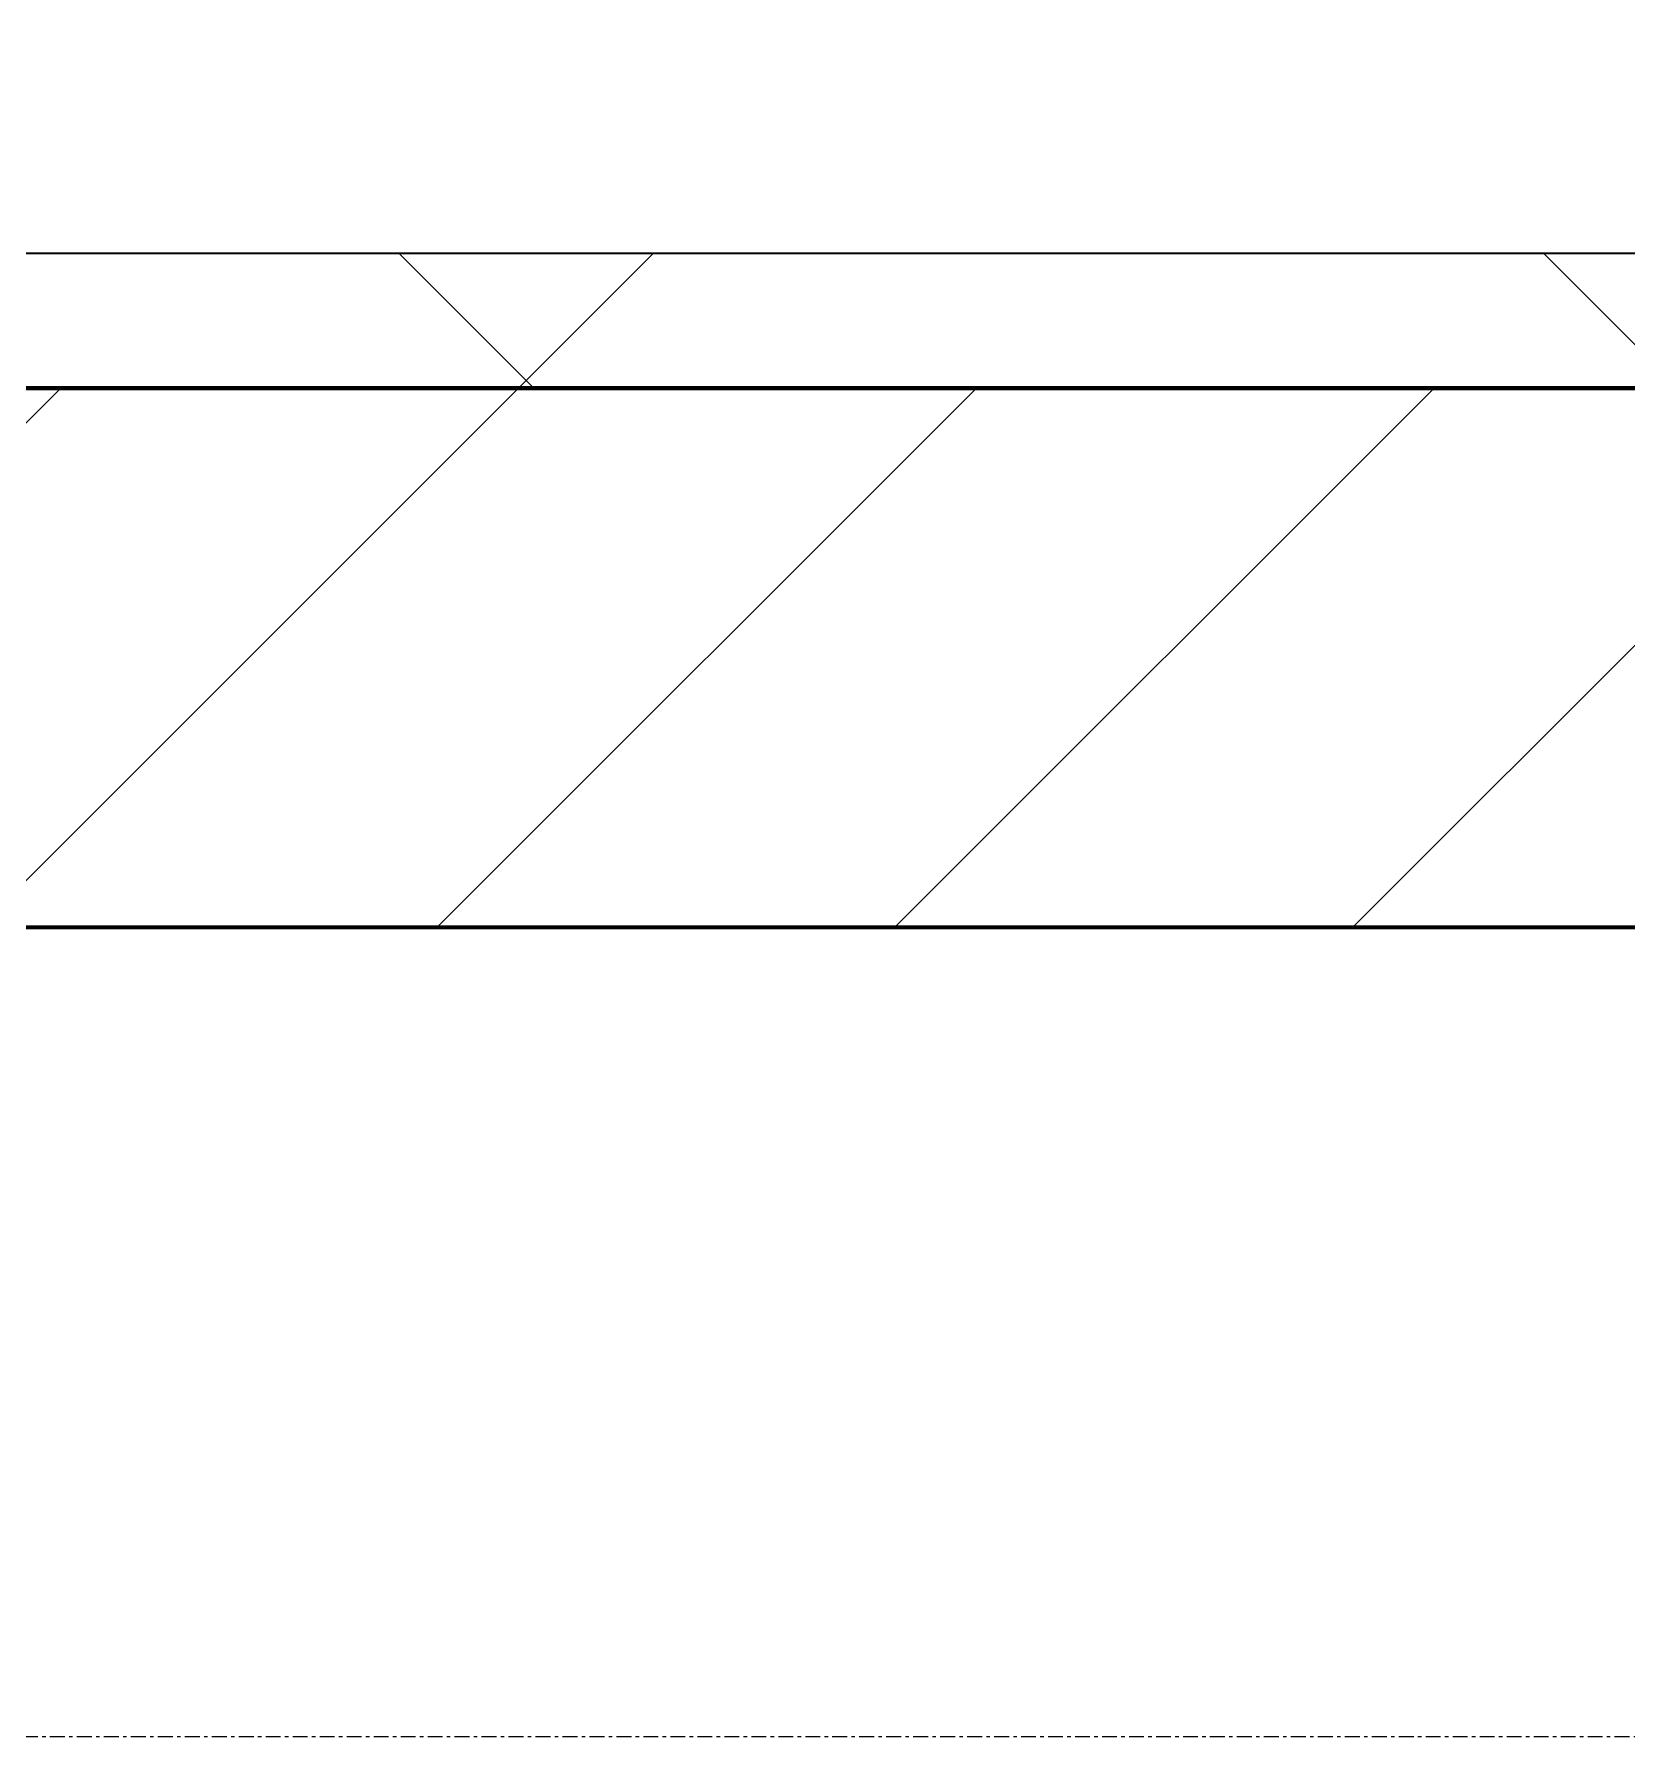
# Model space of a CAD drawing. Header units: millimetres. Extents: x -853432 to -773672, y -18171 to 22484.
# Drawn here: x -809254 to -808663, y -4321 to -3690 of the extents above; entities that cross this region are included whole.
import ezdxf
from ezdxf.xclip import XClip

# ---------------------------------------------------------------- set-up
doc = ezdxf.new("R2010")
doc.units = ezdxf.units.MM
doc.header["$XCLIPFRAME"] = 0
doc.linetypes.add('DPA_Grid _ Level 100', pattern=[10, 5.5, -1.6, 1.3, -1.6])
for name, color, linetype, lineweight in [('A-GLAZ-CURT', 2, 'Continuous', 9), ('A-WALL', 5, 'Continuous', 35), ('A-WALL-FNSH', 2, 'Continuous', 35), ('A-WALL-PATT', 1, 'Continuous', 35), ('S-GRID', 251, 'Continuous', 9)]:
    doc.layers.add(name, color=color, linetype=linetype, lineweight=lineweight)
doc.layers.add('A11_ALU.SOLID SHEET', color=2, linetype='Continuous')

# ---------------------------------------------------------------- blocks, each defined once
blk = doc.blocks.new('*U2464')
at = {"layer": 'S-GRID', "linetype": 'DPA_Grid _ Level 100'}
blk.add_line((57000, -7900), (-16649.52, -7900), dxfattribs=at)
blk = doc.blocks.new('PPLS-PP19_Custom Tile Pattern - Custom Tile Pattern-V129-4251-01 ENLARGED CONCOURSE LEVEL - REFLECTED CEILING PLAN - SHEET 2')
at = {"layer": 'A-GLAZ-CURT'}
for p, q in [((-300, 0), (300, 0)), ((300, 0), (-300, 0)), ((230.06, 0), (300, 0)), ((-300, -50), (300, -50)), ((300, -50), (-300, -50))]:
    blk.add_line(p, q, dxfattribs=at)
for points, knots in [([(231.11, 0), (222.13, 0), (199.67, 0), (177.41, 0), (159.34, 0), (158.33, 0), (158.3, 0)], [-215.867311, -215.867311, -215.867311, -215.867311, -187.987675, -143.776725, -129.632772, -123.352749, -123.352749, -123.352749, -123.352749]), ([(159.07, 0), (159.13, 0), (160.84, 0), (165.21, 0), (174.15, 0), (185.98, 0), (208.82, 0), (219.42, 0), (230.06, 0)], [-115.643202, -115.643202, -115.643202, -115.643202, -114.681583, -87.660824, -65.295536, -41.623857, -24.459831, 0, 0, 0, 0]), ([(247.1, 0), (246.76, 0), (245.04, 0), (238.34, 0), (226.56, 0), (221.1, 0), (200.27, 0), (182.99, 0), (174.27, 0), (169.67, 0), (168.99, 0)], [-9649.085549, -9649.085549, -9649.085549, -9649.085549, -9581.591397, -9406.094246, -9221.510254, -9016.44624, -8717.832359, -8253.978395, -8152.463617, -8069.855175, -8069.855175, -8069.855175, -8069.855175]), ([(171.51, 0), (176.48, 0), (193.23, 0), (201.73, 0), (208.81, 0), (213.9, 0), (241.96, 0), (266.73, 0), (281.71, 0), (291.71, 0), (296.52, 0), (297.86, 0), (298.09, 0)], [-7971.819559, -7971.819559, -7971.819559, -7971.819559, -7784.112253, -7606.717214, -7289.299508, -7042.621073, -6582.165592, -6068.460911, -5766.029927, -5566.724884, -5280.360606, -5199.253518, -5199.253518, -5199.253518, -5199.253518]), ([(300, 0), (288.22, 0), (262, 0), (230.43, 0), (219.94, 0), (219.02, 0)], [-12528.858583, -12528.858583, -12528.858583, -12528.858583, -11905.454923, -11162.864862, -10856.732305, -10856.732305, -10856.732305, -10856.732305]), ([(219.9, 0), (220.86, 0), (224.34, 0), (229.23, 0), (232.07, 0)], [-10670.940496, -10670.940496, -10670.940496, -10670.940496, -10511.382485, -10299.356879, -10299.356879, -10299.356879, -10299.356879]), ([(300, 0), (286.53, 0), (263.86, 0), (241.16, 0), (232.23, 0)], [-285.253232, -285.253232, -285.253232, -285.253232, -244.693688, -217.028386, -217.028386, -217.028386, -217.028386]), ([(232.24, 0), (237.19, 0), (243.49, 0), (246.54, 0), (246.96, 0)], [-10295.195808, -10295.195808, -10295.195808, -10295.195808, -9925.173265, -9834.877357, -9834.877357, -9834.877357, -9834.877357]), ([(284.76, 0), (284.76, 0), (285.09, 0), (287.47, 0), (293.59, 0), (297.76, 0), (300, 0)], [-4110.630118, -4110.630118, -4110.630118, -4110.630118, -4053.389046, -3959.664717, -3862.421465, -3746.95702, -3746.95702, -3746.95702, -3746.95702]), ([(297.38, 0), (295.84, 0), (291.62, 0), (285.38, 0), (284.87, 0)], [-4803.172655, -4803.172655, -4803.172655, -4803.172655, -4358.271401, -4143.037883, -4143.037883, -4143.037883, -4143.037883])]:
    blk.add_open_spline(points, degree=3, knots=knots, dxfattribs=at)
blk = doc.blocks.new('PPLS-PP19_Custom Tile Pattern - Custom Tile Pattern-V130-4251-01 ENLARGED CONCOURSE LEVEL - REFLECTED CEILING PLAN - SHEET 2')
at = {"layer": 'A-GLAZ-CURT'}
for p, q in [((-300, 0), (300, 0)), ((300, 0), (-300, 0)), ((-293.07, 0), (-275.75, 0)), ((-275.75, 0), (-293.07, 0)), ((-222.32, 0), (-205, 0)), ((-205, 0), (-222.32, 0)), ((195.99, 0), (213.31, 0)), ((213.31, 0), (195.99, 0)), ((-300, -50), (300, -50)), ((300, -50), (-300, -50))]:
    blk.add_line(p, q, dxfattribs=at)
at = {"layer": 'A-GLAZ-CURT', "flags": 128}
for points in [[(-300, 0), (-291.56, 0), (-283.3, 0), (-275.2, 0), (-267.26, 0), (-259.45, 0), (-251.77, 0), (-244.2, 0), (-236.74, 0), (-229.87, 0)], [(-229.87, 0), (-236.97, 0), (-244.39, 0), (-251.96, 0), (-259.67, 0), (-267.51, 0), (-275.48, 0), (-283.55, 0), (-291.73, 0), (-300, 0)], [(-160.94, 0), (-164.95, 0), (-169.65, 0), (-174.47, 0), (-179.49, 0), (-184.81, 0), (-190.44, 0), (-196.37, 0), (-202.58, 0), (-209.04, 0), (-215.73, 0), (-222.63, 0), (-229.72, 0)], [(-229.36, 0), (-222.06, 0), (-214.83, 0), (-207.71, 0), (-200.76, 0), (-194.02, 0), (-187.54, 0), (-181.38, 0), (-175.58, 0), (-170.25, 0), (-165.64, 0), (-162.01, 0)], [(-160.83, 0), (-159.53, 0), (-157.46, 0), (-154.52, 0), (-149.42, 0), (-141.84, 0), (-132.81, 0), (-126.08, 0)], [(-125.17, 0), (-128.55, 0), (-134.16, 0), (-140.03, 0), (-145.5, 0), (-150.63, 0), (-155.53, 0), (-160.27, 0)]]:
    blk.add_lwpolyline(points, dxfattribs=at)
at = {"layer": 'A-GLAZ-CURT'}
for points, knots in [([(-300, 0), (-284.65, 0), (-260.25, 0), (-238.55, 0), (-230.58, 0)], [-5323.127839, -5323.127839, -5323.127839, -5323.127839, -4502.809032, -3992.345879, -3992.345879, -3992.345879, -3992.345879]), ([(-229.87, 0), (-246.43, 0), (-269.02, 0), (-294.48, 0), (-300, 0)], [-14789.49065, -14789.49065, -14789.49065, -14789.49065, -13729.592194, -13439.944408, -13439.944408, -13439.944408, -13439.944408]), ([(-137.88, 0), (-140.56, 0), (-147.66, 0), (-147.69, 0), (-158.72, 0), (-174.02, 0), (-185.59, 0), (-209.77, 0), (-232.01, 0), (-255.22, 0), (-262.59, 0), (-264.9, 0), (-265.4, 0)], [-3187.727384, -3187.727384, -3187.727384, -3187.727384, -2919.378265, -2477.344047, -2237.412286, -2029.680487, -1755.085331, -1400.429864, -858.079193, -543.655514, -208.940337, 0, 0, 0, 0]), ([(-258.6, 0), (-257.91, 0), (-254.26, 0), (-243.81, 0), (-234.54, 0), (-229.87, 0)], [-5722.54675, -5722.54675, -5722.54675, -5722.54675, -5657.471696, -5413.335975, -5156.194153, -5156.194153, -5156.194153, -5156.194153]), ([(-133.82, 0), (-135.51, 0), (-137.8, 0), (-149.31, 0), (-162.01, 0), (-177.91, 0), (-199.46, 0), (-216.65, 0), (-231.26, 0), (-233.46, 0), (-234, 0)], [-2731.647847, -2731.647847, -2731.647847, -2731.647847, -2418.507304, -2308.929706, -2113.765672, -1763.376603, -1422.553702, -978.033455, -846.069444, -682.911962, -682.911962, -682.911962, -682.911962]), ([(-233.49, 0), (-233.44, 0), (-232.72, 0), (-231.94, 0), (-230.58, 0)], [-455.274641, -455.274641, -455.274641, -455.274641, -440.605512, -227.637321, -227.637321, -227.637321, -227.637321]), ([(-230, 0), (-229.43, 0), (-227.76, 0), (-225.3, 0), (-223.63, 0)], [-198.776735, -198.776735, -198.776735, -198.776735, -119.536984, 0, 0, 0, 0]), ([(-229.86, 0), (-209.99, 0), (-168.8, 0), (-129.95, 0), (-110.88, 0), (-99.76, 0), (-92.08, 0)], [-3976.98638, -3976.98638, -3976.98638, -3976.98638, -2700.551212, -1002.059161, -460.363443, -11.887016, -11.887016, -11.887016, -11.887016]), ([(-160.93, 0), (-177.24, 0), (-199.62, 0), (-224.33, 0), (-229.57, 0)], [-16415.978862, -16415.978862, -16415.978862, -16415.978862, -15131.813646, -14795.917182, -14795.917182, -14795.917182, -14795.917182]), ([(-229.35, 0), (-227.01, 0), (-221.39, 0), (-213.1, 0), (-200.2, 0), (-185.8, 0), (-173.1, 0), (-162.62, 0), (-160.93, 0)], [-5146.45144, -5146.45144, -5146.45144, -5146.45144, -5017.494783, -4832.723979, -4666.091899, -4349.945572, -4000.813434, -3919.172301, -3919.172301, -3919.172301, -3919.172301]), ([(-223.63, 0), (-219.39, 0), (-206.17, 0), (-188.58, 0), (-169.02, 0), (-152.12, 0), (-136.84, 0), (-127.33, 0), (-124.19, 0), (-123.43, 0), (-123.28, 0)], [-5463.295695, -5463.295695, -5463.295695, -5463.295695, -5161.076232, -4739.070012, -4465.409639, -4149.119819, -3839.893365, -3647.167523, -3488.92562, -3439.852845, -3439.852845, -3439.852845, -3439.852845]), ([(-91.99, 0), (-104.07, 0), (-125.68, 0), (-151.15, 0), (-159.92, 0)], [-18556.75498, -18556.75498, -18556.75498, -18556.75498, -17136.203329, -16442.455551, -16442.455551, -16442.455551, -16442.455551]), ([(-152.35, 0), (-151.03, 0), (-147.71, 0), (-143.57, 0), (-138.62, 0)], [-3494.978217, -3494.978217, -3494.978217, -3494.978217, -3371.022232, -3227.460399, -3227.460399, -3227.460399, -3227.460399]), ([(-118.78, 0), (-121.86, 0), (-126.28, 0), (-136.96, 0), (-147.46, 0), (-150.03, 0), (-150.57, 0)], [-5938.474035, -5938.474035, -5938.474035, -5938.474035, -5700.061948, -5508.838257, -5298.784692, -5196.16478, -5196.16478, -5196.16478, -5196.16478]), ([(-150.34, 0), (-150.07, 0), (-147.75, 0), (-142.6, 0), (-127.26, 0), (-108.78, 0), (-98.06, 0), (-92, 0)], [-4948.728362, -4948.728362, -4948.728362, -4948.728362, -4883.323924, -4440.880425, -4054.690705, -3793.097032, -3479.302408, -3479.302408, -3479.302408, -3479.302408]), ([(-26.75, 0), (-27.82, 0), (-36.18, 0), (-53.55, 0), (-78.2, 0), (-110.94, 0), (-130.52, 0), (-147.74, 0), (-149.07, 0)], [-8718.362214, -8718.362214, -8718.362214, -8718.362214, -8532.293389, -8073.216054, -7508.296369, -7004.680444, -6449.282163, -6277.220794, -6277.220794, -6277.220794, -6277.220794]), ([(-148.23, 0), (-146.94, 0), (-140.15, 0), (-137.28, 0), (-133.93, 0), (-128.78, 0), (-126.5, 0)], [-6162.058746, -6162.058746, -6162.058746, -6162.058746, -6017.569127, -5560.701257, -5364.112219, -5231.017328, -5231.017328, -5231.017328, -5231.017328]), ([(-86.16, 0), (-91.37, 0), (-104.13, 0), (-122.65, 0), (-139.03, 0), (-146.11, 0), (-146.95, 0)], [-1681.3698, -1681.3698, -1681.3698, -1681.3698, -1374.161226, -945.742622, -741.901385, -489.130243, -489.130243, -489.130243, -489.130243]), ([(-146.69, 0), (-146.59, 0), (-145.49, 0), (-135.69, 0), (-128.29, 0), (-125.15, 0)], [-420.34245, -420.34245, -420.34245, -420.34245, -406.956646, -290.263673, 0, 0, 0, 0]), ([(-127.41, 0), (-131.63, 0), (-133.16, 0), (-134.09, 0), (-134.15, 0)], [-8540.990293, -8540.990293, -8540.990293, -8540.990293, -8266.114998, -8246.473386, -8246.473386, -8246.473386, -8246.473386]), ([(-134.15, 0), (-133.32, 0), (-130.31, 0), (-117.33, 0), (-92.04, 0), (-74.02, 0), (-62.74, 0), (-60.36, 0), (-59.97, 0)], [-7657.439573, -7657.439573, -7657.439573, -7657.439573, -7293.749979, -6839.55839, -6236.997189, -5713.340575, -5140.470607, -5006.787413, -5006.787413, -5006.787413, -5006.787413]), ([(-120.13, 0), (-120.14, 0), (-120.24, 0), (-121.3, 0), (-129.25, 0), (-133.82, 0)], [-2933.992132, -2933.992132, -2933.992132, -2933.992132, -2920.575025, -2840.280255, -2731.647847, -2731.647847, -2731.647847, -2731.647847]), ([(-113.43, 0), (-113.44, 0), (-113.96, 0), (-119.73, 0), (-125.43, 0), (-127.03, 0), (-127.41, 0)], [-328.499627, -328.499627, -328.499627, -328.499627, -282.672656, -98.539552, -24.539552, 0, 0, 0, 0]), ([(-126.5, 0), (-122.44, 0), (-110.11, 0), (-98.85, 0), (-91.99, 0)], [-5231.017328, -5231.017328, -5231.017328, -5231.017328, -4994.692869, -4612.863647, -4612.863647, -4612.863647, -4612.863647]), ([(-125.15, 0), (-124.93, 0), (-121.96, 0), (-113.01, 0), (-101.37, 0), (-95.12, 0), (-91.99, 0)], [-3362.7396, -3362.7396, -3362.7396, -3362.7396, -3342.215224, -3074.362186, -2902.289527, -2734.311874, -2734.311874, -2734.311874, -2734.311874]), ([(-122.08, 0), (-122.01, 0), (-121.69, 0), (-121.2, 0), (-120.88, 0)], [-3136.336417, -3136.336417, -3136.336417, -3136.336417, -3110.304437, -3035.164275, -3035.164275, -3035.164275, -3035.164275]), ([(-91.99, 0), (-97.03, 0), (-104.36, 0), (-114.02, 0), (-117.28, 0), (-118.78, 0)], [-492.899662, -492.899662, -492.899662, -492.899662, -229.489605, -116.330425, 0, 0, 0, 0]), ([(-117.74, 0), (-117.19, 0), (-114.78, 0), (-113.43, 0), (-113.43, 0)], [-821.249067, -821.249067, -821.249067, -821.249067, -394.672656, -330.879064, -330.879064, -330.879064, -330.879064]), ([(-91.99, 0), (-98.33, 0), (-109.3, 0), (-116.56, 0), (-117.56, 0)], [-1965.718856, -1965.718856, -1965.718856, -1965.718856, -1433.981041, -985.49888, -985.49888, -985.49888, -985.49888]), ([(-115.82, 0), (-114.96, 0), (-110.41, 0), (-96.78, 0), (-71.33, 0), (-42.53, 0), (-12.78, 0), (4.23, 0), (9.64, 0), (10.14, 0), (10.18, 0)], [-5724.064692, -5724.064692, -5724.064692, -5724.064692, -5430.283136, -5103.229623, -4799.173296, -4065.652676, -3589.737505, -3285.047089, -3066.359526, -3044.715262, -3044.715262, -3044.715262, -3044.715262]), ([(-92.84, 0), (-94.03, 0), (-100.65, 0), (-112.01, 0), (-114.94, 0), (-115.63, 0)], [-852.520273, -852.520273, -852.520273, -852.520273, -789.402658, -501.969187, -243.577221, -243.577221, -243.577221, -243.577221]), ([(-23.51, 0), (-24.46, 0), (-30.1, 0), (-40, 0), (-56.24, 0), (-74.08, 0), (-85.54, 0), (-91.99, 0)], [-2192.194988, -2192.194988, -2192.194988, -2192.194988, -2125.455881, -1792.521578, -1466.981642, -1208.454564, -867.400322, -867.400322, -867.400322, -867.400322]), ([(-36.33, 0), (-36.43, 0), (-37.27, 0), (-45.02, 0), (-46.13, 0), (-60.59, 0), (-76.57, 0), (-87.19, 0), (-91.88, 0)], [-1855.773136, -1855.773136, -1855.773136, -1855.773136, -1810.870157, -1672.078046, -1405.135169, -1060.00838, -740.068933, -494.872836, -494.872836, -494.872836, -494.872836]), ([(-91.87, 0), (-89.51, 0), (-81.79, 0), (-71.67, 0), (-65.93, 0), (-65.07, 0)], [-2732.225925, -2732.225925, -2732.225925, -2732.225925, -2605.247022, -2322.099534, -2241.8264, -2241.8264, -2241.8264, -2241.8264]), ([(-36.62, 0), (-36.62, 0), (-40.35, 0), (-44.32, 0), (-58.97, 0), (-78.5, 0), (-89.16, 0), (-91.81, 0)], [-4069.478503, -4069.478503, -4069.478503, -4069.478503, -3858.647035, -3538.256648, -2842.901703, -2193.204658, -1970.99776, -1970.99776, -1970.99776, -1970.99776]), ([(-91.74, 0), (-90.56, 0), (-79.8, 0), (-63.44, 0), (-54.4, 0), (-48.53, 0), (-30.79, 0), (-18.03, 0), (8.61, 0), (15.02, 0), (22.91, 0), (31, 0), (39.04, 0), (51.19, 0), (58.74, 0), (61.34, 0), (61.45, 0)], [-4608.27717, -4608.27717, -4608.27717, -4608.27717, -4542.524482, -4008.285538, -3689.699207, -3546.54457, -3315.260113, -2864.387349, -2439.246196, -2084.094819, -1956.422387, -1818.904206, -1645.594513, -1443.202566, -1228.752106, -1120.932285, -1120.932285, -1120.932285, -1120.932285]), ([(-72.93, 0), (-75.51, 0), (-81.52, 0), (-88.5, 0), (-91.56, 0)], [-19442.345229, -19442.345229, -19442.345229, -19442.345229, -18935.241197, -18573.269911, -18573.269911, -18573.269911, -18573.269911]), ([(-91.46, 0), (-90.09, 0), (-84.7, 0), (-77.43, 0), (-72.73, 0), (-72.64, 0), (-72.64, 0)], [-19832.387487, -19832.387487, -19832.387487, -19832.387487, -19753.885894, -19541.04734, -19478.625389, -19471.062469, -19471.062469, -19471.062469, -19471.062469]), ([(-91.12, 0), (-89.93, 0), (-83.7, 0), (-75.26, 0), (-68.41, 0), (-65.12, 0), (-63.63, 0)], [-3464.109854, -3464.109854, -3464.109854, -3464.109854, -3402.597032, -3144.956779, -3050.982048, -2969.237017, -2969.237017, -2969.237017, -2969.237017]), ([(-63.96, 0), (-64.13, 0), (-72.5, 0), (-80.63, 0), (-86.16, 0)], [-2171.769325, -2171.769325, -2171.769325, -2171.769325, -2007.031671, -1681.3698, -1681.3698, -1681.3698, -1681.3698]), ([(-29.03, 0), (-33.97, 0), (-43.74, 0), (-56.37, 0), (-71.66, 0), (-77.83, 0), (-82.66, 0), (-83.28, 0), (-83.28, 0)], [-2680.714891, -2680.714891, -2680.714891, -2680.714891, -2413.671296, -2161.752162, -2006.592567, -1646.621388, -1424.436217, -1393.971743, -1393.971743, -1393.971743, -1393.971743]), ([(-83.28, 0), (-83.28, 0), (-82.91, 0), (-76.14, 0), (-62.97, 0), (-48.14, 0), (-36.49, 0), (-33.57, 0), (-29.94, 0), (-28.57, 0)], [-1393.4169, -1393.4169, -1393.4169, -1393.4169, -1353.722004, -1274.333717, -1073.56893, -651.549973, -296.515819, -83.513472, 0, 0, 0, 0]), ([(-66.39, 0), (-66.39, 0), (-63.63, 0), (-53.63, 0), (-34.42, 0), (-29.82, 0), (-29.19, 0)], [-2493.31794, -2493.31794, -2493.31794, -2493.31794, -2315.303971, -1809.437387, -963.711516, -666.19313, -666.19313, -666.19313, -666.19313]), ([(31.18, 0), (25.97, 0), (11.99, 0), (-16.92, 0), (-47.42, 0), (-65.77, 0), (-66.37, 0), (-66.38, 0)], [-4496.803627, -4496.803627, -4496.803627, -4496.803627, -4222.080604, -3745.412743, -2981.410125, -2542.574734, -2498.224237, -2498.224237, -2498.224237, -2498.224237]), ([(-63.63, 0), (-61.49, 0), (-57.39, 0), (-54.49, 0), (-45.2, 0), (-40.79, 0), (-40.46, 0), (-40.44, 0)], [-2969.237017, -2969.237017, -2969.237017, -2969.237017, -2851.217951, -2734.127174, -2474.780881, -2410.990208, -2350.645972, -2350.645972, -2350.645972, -2350.645972]), ([(-58.83, 0), (-58.37, 0), (-57.29, 0), (-54.23, 0), (-46.33, 0), (-42.62, 0), (-41.76, 0)], [-4859.52896, -4859.52896, -4859.52896, -4859.52896, -4680.891996, -4469.85053, -4321.566175, -4270.495146, -4270.495146, -4270.495146, -4270.495146]), ([(-51.83, 0), (-51.83, 0), (-51.78, 0), (-47.4, 0), (-46.01, 0), (-40.22, 0), (-36.78, 0)], [-632.814994, -632.814994, -632.814994, -632.814994, -627.965721, -508.377888, -260.442412, 0, 0, 0, 0]), ([(76.63, 0), (74.8, 0), (67.65, 0), (53.52, 0), (37, 0), (24.07, 0), (12.82, 0), (-2.9, 0), (-20.62, 0), (-32.81, 0), (-44.85, 0), (-51.43, 0), (-51.79, 0)], [-3095.572228, -3095.572228, -3095.572228, -3095.572228, -2950.589685, -2634.532728, -2313.748533, -2106.613311, -1925.670641, -1617.263037, -1290.787923, -1039.307308, -819.71621, -644.910881, -644.910881, -644.910881, -644.910881]), ([(-41.76, 0), (-39.9, 0), (-37.72, 0), (-36.92, 0), (-36.77, 0)], [-4270.495146, -4270.495146, -4270.495146, -4270.495146, -4161.040818, -4106.245333, -4106.245333, -4106.245333, -4106.245333]), ([(-36.78, 0), (-32.43, 0), (-19.22, 0), (8.83, 0), (43.36, 0), (70.92, 0), (82.12, 0), (83.66, 0)], [-6191.144455, -6191.144455, -6191.144455, -6191.144455, -5862.463379, -5340.621928, -4573.028122, -4094.177415, -3869.465285, -3869.465285, -3869.465285, -3869.465285]), ([(-36.29, 0), (-36.29, 0), (-34.66, 0), (-28.88, 0), (-26.95, 0), (-26.54, 0)], [-9150.272121, -9150.272121, -9150.272121, -9150.272121, -9057.163041, -8919.836787, -8834.607043, -8834.607043, -8834.607043, -8834.607043]), ([(-33.34, 0), (-33.34, 0), (-32.93, 0), (-31.16, 0), (-30.52, 0)], [-2415.024266, -2415.024266, -2415.024266, -2415.024266, -2357.633367, -2323.618664, -2323.618664, -2323.618664, -2323.618664]), ([(-23.21, 0), (-26.72, 0), (-30.87, 0), (-31.82, 0), (-32, 0)], [-2904.523331, -2904.523331, -2904.523331, -2904.523331, -2698.150104, -2614.070998, -2614.070998, -2614.070998, -2614.070998]), ([(-30.76, 0), (-30.73, 0), (-29.99, 0), (-23.47, 0), (-15.75, 0), (-15.19, 0)], [-54176.191683, -54176.191683, -54176.191683, -54176.191683, -54157.274271, -53749.15266, -53717.791567, -53717.791567, -53717.791567, -53717.791567]), ([(-30.52, 0), (-27.11, 0), (-17.83, 0), (5.99, 0), (22.06, 0), (37.44, 0), (45.92, 0), (57.76, 0), (64.47, 0), (72.74, 0), (75.22, 0), (76.03, 0), (76.21, 0)], [-2323.618664, -2323.618664, -2323.618664, -2323.618664, -2142.497158, -1716.209403, -1206.526904, -1089.329421, -901.315459, -753.071572, -495.328968, -421.953223, -334.951786, -290.452333, -290.452333, -290.452333, -290.452333]), ([(-23.04, 0), (-24.37, 0), (-27.15, 0), (-29.52, 0), (-30.21, 0)], [-54622.421386, -54622.421386, -54622.421386, -54622.421386, -54461.685999, -54290.791712, -54290.791712, -54290.791712, -54290.791712]), ([(-28.98, 0), (-28.66, 0), (-27.48, 0), (-24.89, 0), (-23.25, 0)], [-166.548282, -166.548282, -166.548282, -166.548282, -102.06493, -12.476258, -12.476258, -12.476258, -12.476258]), ([(9.32, 0), (9.08, 0), (7.65, 0), (2.57, 0), (-10.72, 0), (-18.54, 0), (-23.06, 0)], [-2922.926651, -2922.926651, -2922.926651, -2922.926651, -2882.788014, -2720.818881, -2518.50168, -2202.851819, -2202.851819, -2202.851819, -2202.851819]), ([(45.21, 0), (44.06, 0), (37.17, 0), (24.74, 0), (2.64, 0), (-13.83, 0), (-21.57, 0), (-23.05, 0)], [-4163.150107, -4163.150107, -4163.150107, -4163.150107, -4098.545751, -3766.694881, -3333.063701, -2994.501669, -2907.585016, -2907.585016, -2907.585016, -2907.585016]), ([(8.33, 0), (8.19, 0), (7.18, 0), (0.32, 0), (-12.07, 0), (-20.98, 0), (-23.04, 0)], [-3574.286521, -3574.286521, -3574.286521, -3574.286521, -3526.962355, -3285.499107, -2903.012179, -2789.5527, -2789.5527, -2789.5527, -2789.5527]), ([(30.82, 0), (29.27, 0), (20.14, 0), (3.54, 0), (-12.46, 0), (-22.97, 0)], [-10462.034656, -10462.034656, -10462.034656, -10462.034656, -10363.088938, -9884.23066, -9424.652049, -9424.652049, -9424.652049, -9424.652049]), ([(-22.85, 0), (-18.75, 0), (-11.45, 0), (2.08, 0), (13.15, 0), (21.24, 0), (24.62, 0), (24.72, 0), (24.72, 0)], [-5261.36855, -5261.36855, -5261.36855, -5261.36855, -5050.479954, -4785.90057, -4596.498881, -4445.288762, -4384.376941, -4376.041937, -4376.041937, -4376.041937, -4376.041937]), ([(-13, 0), (-14.35, 0), (-16.91, 0), (-21.48, 0), (-22.74, 0)], [-55207.591944, -55207.591944, -55207.591944, -55207.591944, -54789.006179, -54634.591799, -54634.591799, -54634.591799, -54634.591799]), ([(-22.56, 0), (-20.27, 0), (-17.03, 0), (-11.36, 0), (-7.66, 0), (-6.6, 0), (-6.44, 0)], [-56468.192263, -56468.192263, -56468.192263, -56468.192263, -56344.022017, -56303.229861, -56166.290093, -56124.392176, -56124.392176, -56124.392176, -56124.392176]), ([(-15.19, 0), (-13.07, 0), (7.48, 0), (42.82, 0), (88.72, 0), (120.63, 0), (138.28, 0), (138.53, 0)], [-461.142613, -461.142613, -461.142613, -461.142613, -429.606584, -390.253598, -346.313304, -291.370682, -290.5735, -290.5735, -290.5735, -290.5735]), ([(-6.54, 0), (-6.73, 0), (-7.2, 0), (-7.6, 0), (-7.79, 0)], [-56009.792147, -56009.792147, -56009.792147, -56009.792147, -55949.290093, -55895.192118, -55895.192118, -55895.192118, -55895.192118]), ([(-2.63, 0), (-2.47, 0), (-1.22, 0), (4.92, 0), (15.97, 0), (22.54, 0), (24.49, 0)], [-226.825321, -226.825321, -226.825321, -226.825321, -220.269177, -206.416616, -198.214427, -187.717507, -187.717507, -187.717507, -187.717507]), ([(103.09, 0), (101.08, 0), (86.31, 0), (63.34, 0), (35.84, 0), (12, 0), (3.08, 0), (-1.67, 0), (-2.25, 0)], [-375.435014, -375.435014, -375.435014, -375.435014, -369.147452, -330.153101, -307.516438, -285.83788, -246.234814, -234.646884, -234.646884, -234.646884, -234.646884]), ([(24.69, 0), (24.54, 0), (20.99, 0), (15.48, 0), (10.8, 0), (9.63, 0)], [-4368.572414, -4368.572414, -4368.572414, -4368.572414, -4306.476363, -4080.000647, -3772.857994, -3772.857994, -3772.857994, -3772.857994]), ([(18.16, 0), (19.15, 0), (24.25, 0), (25.66, 0), (26.12, 0)], [-5700.113719, -5700.113719, -5700.113719, -5700.113719, -5554.232259, -5302.431367, -5302.431367, -5302.431367, -5302.431367]), ([(114.39, 0), (114.2, 0), (112.08, 0), (105.42, 0), (92.38, 0), (85.59, 0), (74.4, 0), (62.26, 0), (51.85, 0), (43.81, 0), (29.53, 0), (20.67, 0), (18.85, 0), (18.16, 0)], [-8148.58938, -8148.58938, -8148.58938, -8148.58938, -8105.191388, -7723.759874, -7531.75727, -7135.649961, -6924.452779, -6738.82075, -6548.303034, -6314.283804, -6135.05769, -5972.647715, -5832.674503, -5832.674503, -5832.674503, -5832.674503]), ([(27.44, 0), (27.9, 0), (29.54, 0), (36.16, 0), (42, 0), (45.26, 0)], [-5037.309798, -5037.309798, -5037.309798, -5037.309798, -4887.603822, -4705.298446, -4507.066662, -4507.066662, -4507.066662, -4507.066662]), ([(27.89, 0), (29.09, 0), (33.14, 0), (41.11, 0), (45.89, 0)], [-147.777612, -147.777612, -147.777612, -147.777612, -135.792042, -120.330658, -120.330658, -120.330658, -120.330658]), ([(136.44, 0), (121.66, 0), (86.93, 0), (51.16, 0), (31.18, 0)], [-106.750556, -106.750556, -106.750556, -106.750556, -59.610984, 0, 0, 0, 0]), ([(168.37, 0), (167.68, 0), (162.47, 0), (147.02, 0), (109.77, 0), (76.86, 0), (57.82, 0), (46.51, 0), (41.18, 0), (36.02, 0), (35.54, 0), (35.54, 0)], [-543.375029, -543.375029, -543.375029, -543.375029, -530.793311, -458.593899, -401.860199, -357.622665, -341.267687, -334.000314, -326.15566, -319.318397, -317.489778, -317.489778, -317.489778, -317.489778]), ([(36.29, 0), (37.77, 0), (48.82, 0), (64.79, 0), (91.14, 0), (108.03, 0), (114.85, 0)], [-314.598523, -314.598523, -314.598523, -314.598523, -305.899624, -287.17622, -249.500363, -211.810273, -211.810273, -211.810273, -211.810273]), ([(45.87, 0), (48.21, 0), (57.45, 0), (71.67, 0), (84.83, 0), (86.01, 0), (92.51, 0), (94.33, 0)], [-4494.683231, -4494.683231, -4494.683231, -4494.683231, -4353.683244, -3960.84581, -3759.045785, -3336.541051, -2783.776468, -2783.776468, -2783.776468, -2783.776468]), ([(70.61, 0), (66.16, 0), (57.26, 0), (48.56, 0), (45.88, 0)], [-4647.237329, -4647.237329, -4647.237329, -4647.237329, -4326.416877, -4175.858023, -4175.858023, -4175.858023, -4175.858023]), ([(46.36, 0), (46.77, 0), (53.59, 0), (71.92, 0), (100.57, 0), (116.36, 0), (128.63, 0), (128.95, 0)], [-119.819685, -119.819685, -119.819685, -119.819685, -118.513713, -97.899267, -63.759246, -39.050993, -35.895543, -35.895543, -35.895543, -35.895543]), ([(53.18, 0), (53.06, 0), (52.27, 0), (49.47, 0), (47.03, 0)], [-622.740158, -622.740158, -622.740158, -622.740158, -566.066452, -373.644095, -373.644095, -373.644095, -373.644095]), ([(61.47, 0), (61.47, 0), (61.21, 0), (54.61, 0), (53.71, 0), (53.56, 0)], [-1113.311073, -1113.311073, -1113.311073, -1113.311073, -1096.402191, -891.204116, -747.28819, -747.28819, -747.28819, -747.28819]), ([(76.22, 0), (75.58, 0), (73.64, 0), (71.05, 0), (70.61, 0)], [-193.634889, -193.634889, -193.634889, -193.634889, -31.537676, 0, 0, 0, 0]), ([(94.4, 0), (94.4, 0), (94.64, 0), (99.11, 0), (108.97, 0), (120.79, 0), (139.94, 0), (160.94, 0), (176.34, 0), (182.65, 0)], [-2348.345796, -2348.345796, -2348.345796, -2348.345796, -2310.419338, -2233.599744, -2052.234781, -1843.028543, -1530.39897, -1095.004608, -662.803921, -662.803921, -662.803921, -662.803921]), ([(114.81, 0), (114.68, 0), (113.24, 0), (111.98, 0), (105.66, 0), (105.23, 0), (105.23, 0)], [-9240.111409, -9240.111409, -9240.111409, -9240.111409, -9220.200448, -9012.77275, -8966.157302, -8929.495943, -8929.495943, -8929.495943, -8929.495943]), ([(105.26, 0), (105.52, 0), (111.01, 0), (112.65, 0), (113.59, 0)], [-8920.561005, -8920.561005, -8920.561005, -8920.561005, -8814.835624, -8577.462505, -8577.462505, -8577.462505, -8577.462505]), ([(129.02, 0), (129.02, 0), (124.41, 0), (122.35, 0), (118.05, 0), (115.5, 0), (114.86, 0)], [-35.386604, -35.386604, -35.386604, -35.386604, -31.430235, -22.807238, -15.488593, -13.145442, -13.145442, -13.145442, -13.145442]), ([(115.13, 0), (118.1, 0), (127.58, 0), (132.42, 0), (134.6, 0)], [-211.280101, -211.280101, -211.280101, -211.280101, -194.761443, -152.241002, -152.241002, -152.241002, -152.241002]), ([(157.9, 0), (156.77, 0), (151.67, 0), (143.29, 0), (134.04, 0), (126.24, 0), (119.33, 0), (116.6, 0), (115.28, 0)], [-10292.955006, -10292.955006, -10292.955006, -10292.955006, -10098.273015, -9847.788484, -9677.714971, -9567.007022, -9453.21225, -9263.659506, -9263.659506, -9263.659506, -9263.659506]), ([(128.58, 0), (128.8, 0), (130.16, 0), (139.26, 0), (152.67, 0), (161.24, 0), (162.19, 0), (162.75, 0)], [-633.326174, -633.326174, -633.326174, -633.326174, -627.736123, -618.981161, -602.094757, -592.980799, -581.414464, -581.414464, -581.414464, -581.414464]), ([(137.1, 0), (136, 0), (133.64, 0), (129.87, 0), (129.11, 0)], [-670.405967, -670.405967, -670.405967, -670.405967, -651.020627, -640.742133, -640.742133, -640.742133, -640.742133]), ([(183.8, 0), (182.5, 0), (177.99, 0), (171, 0), (161.95, 0), (161.28, 0), (158.35, 0), (157.85, 0), (157.77, 0)], [-11228.041816, -11228.041816, -11228.041816, -11228.041816, -11105.624034, -10839.086983, -10768.332124, -10666.779182, -10580.760289, -10550.278881, -10550.278881, -10550.278881, -10550.278881]), ([(183.63, 0), (178.75, 0), (170.12, 0), (159.34, 0), (158.33, 0), (158.3, 0)], [-161.900483, -161.900483, -161.900483, -161.900483, -143.776725, -129.632772, -123.352749, -123.352749, -123.352749, -123.352749]), ([(159.07, 0), (159.13, 0), (160.84, 0), (165.21, 0), (174.15, 0), (185.98, 0), (208.82, 0), (219.42, 0), (230.06, 0)], [-115.643202, -115.643202, -115.643202, -115.643202, -114.681583, -87.660824, -65.295536, -41.623857, -24.459831, 0, 0, 0, 0]), ([(162.75, 0), (165.4, 0), (170.91, 0), (172.61, 0), (172.61, 0)], [-111.264224, -111.264224, -111.264224, -111.264224, -56.742688, -19.085662, -19.085662, -19.085662, -19.085662]), ([(182.68, 0), (181.11, 0), (178.02, 0), (174.27, 0), (169.67, 0), (168.99, 0)], [-8348.542888, -8348.542888, -8348.542888, -8348.542888, -8253.978395, -8152.463617, -8069.855175, -8069.855175, -8069.855175, -8069.855175]), ([(215.22, 0), (214.62, 0), (210.55, 0), (203.98, 0), (187.54, 0), (175.3, 0), (169.49, 0)], [-203.825446, -203.825446, -203.825446, -203.825446, -198.527383, -184.406837, -162.427601, -142.916156, -142.916156, -142.916156, -142.916156]), ([(171.51, 0), (176.48, 0), (193.23, 0), (201.73, 0), (208.81, 0), (213.9, 0), (241.96, 0), (266.73, 0), (281.71, 0), (291.71, 0), (296.52, 0), (297.86, 0), (298.09, 0)], [-7971.819559, -7971.819559, -7971.819559, -7971.819559, -7784.112253, -7606.717214, -7289.299508, -7042.621073, -6582.165592, -6068.460911, -5766.029927, -5566.724884, -5280.360606, -5199.253518, -5199.253518, -5199.253518, -5199.253518]), ([(172.07, 0), (177.66, 0), (187.87, 0), (201.08, 0), (207.47, 0), (213.96, 0), (215.11, 0)], [-255.364076, -255.364076, -255.364076, -255.364076, -237.955587, -223.92608, -215.862851, -208.75215, -208.75215, -208.75215, -208.75215]), ([(247.1, 0), (246.76, 0), (245.04, 0), (238.34, 0), (226.56, 0), (221.1, 0), (202.76, 0), (189.67, 0), (183.74, 0)], [-9649.085549, -9649.085549, -9649.085549, -9649.085549, -9581.591397, -9406.094246, -9221.510254, -9016.44624, -8717.832359, -8369.582811, -8369.582811, -8369.582811, -8369.582811]), ([(300, 0), (286.53, 0), (254.22, 0), (213.2, 0), (190.76, 0), (183.78, 0)], [-285.253232, -285.253232, -285.253232, -285.253232, -244.693688, -187.987675, -162.082234, -162.082234, -162.082234, -162.082234]), ([(183.85, 0), (185.34, 0), (189.88, 0), (193.62, 0), (194.69, 0), (194.79, 0)], [-634.922508, -634.922508, -634.922508, -634.922508, -529.74427, -295.064701, -265.121568, -265.121568, -265.121568, -265.121568]), ([(193.8, 0), (193.33, 0), (190.86, 0), (187.51, 0), (184.06, 0)], [-11665.349007, -11665.349007, -11665.349007, -11665.349007, -11565.880756, -11236.475882, -11236.475882, -11236.475882, -11236.475882])]:
    blk.add_open_spline(points, degree=3, knots=knots, dxfattribs=at)
for points in [[(-160.82, 0), (-159.24, 0), (-157.93, 0), (-157.22, 0)], [(-39.84, 0), (-39.08, 0), (-38.11, 0), (-37.36, 0)], [(-23.57, 0), (-28.94, 0), (-34.81, 0), (-36.04, 0)], [(-23.56, 0), (-25.37, 0), (-27.19, 0), (-29.03, 0)], [(-28.57, 0), (-26.99, 0), (-24.94, 0), (-23.05, 0)], [(24.49, 0), (25.23, 0), (25.72, 0), (26.04, 0)], [(45.94, 0), (41.43, 0), (36.22, 0), (30.82, 0)], [(80.35, 0), (79.57, 0), (78.27, 0), (76.63, 0)], [(84.06, 0), (83.48, 0), (82.41, 0), (81.72, 0)], [(113.91, 0), (110.59, 0), (106.92, 0), (103.09, 0)], [(168.74, 0), (168.74, 0), (169.81, 0), (171.51, 0)], [(195.11, 0), (194.91, 0), (194.44, 0), (193.8, 0)]]:
    blk.add_open_spline(points, degree=3, dxfattribs=at)
blk = doc.blocks.new('*U634')
at = {"layer": 'A-GLAZ-CURT'}
for name, p in [('PPLS-PP19_Custom Tile Pattern - Custom Tile Pattern-V129-4251-01 ENLARGED CONCOURSE LEVEL - REFLECTED CEILING PLAN - SHEET 2', (26402.37, -7350)), ('PPLS-PP19_Custom Tile Pattern - Custom Tile Pattern-V130-4251-01 ENLARGED CONCOURSE LEVEL - REFLECTED CEILING PLAN - SHEET 2', (27002.37, -7350))]:
    blk.add_blockref(name, p, dxfattribs=at)
blk = doc.blocks.new('*U1213')
blk.add_lwpolyline([(22690, -750), (19166.45, -750), (19116.45, -700), (18966.44, -550), (-101025.39, -550), (-101025.39, -6704.96), (-96300, -6704.96), (-96300, -7350), (-94497.63, -7350), (17250, -7350), (17250, -6849.96), (18300, -6849.96), (22690, -6849.96)], close=True)

msp = doc.modelspace()

# ---------------------------------------------------------------- block references
at = {"layer": 'A11_ALU.SOLID SHEET'}
ref = msp.add_blockref('*U1213', (-744682.37, 3579.02), dxfattribs=at)
XClip(ref).set_block_clipping_path([(-104690.1238047112, -9620.0029952966), (-34092.6543255156, 14392.9971737705)])

# ---------------------------------------------------------------- next in the draw order: hatches: boundary and pattern name
at = {"layer": 'A-WALL-PATT', "lineweight": 9}
h = msp.add_hatch(dxfattribs=at)
h.set_pattern_fill('FP_4', color=256, style=0, pattern_type=2)
h.set_pattern_definition([(45, (0, 0), (-212.13203, 212.13203), []), (135, (0, 0), (-212.13203, -212.13203), [])])
h.paths.add_polyline_path([(-779464.45, -3820.98), (-778775.03, -3820.98), (-778775.03, -3770.98), (-827933.88, -3770.98), (-828045.79, -3820.98), (-779602.34, -3820.98)])
h.paths.add_polyline_path([(-828965.42, -3820.98), (-828156.1, -3820.98), (-828044.19, -3770.98), (-841032.37, -3770.98), (-841032.37, -3820.98), (-829103.3, -3820.98)])
h = msp.add_hatch(dxfattribs=at)
h.set_pattern_fill('FP_2', color=256, style=0, pattern_type=2)
h.set_pattern_definition([(45, (0, 0), (-84.852814, 84.852814), [])])
h.paths.add_polyline_path([(-779326.57, -4020.98), (-778775.03, -4020.98), (-778775.03, -3820.98), (-828045.79, -3820.98), (-828336.65, -3950.93), (-828355, -3909.85), (-828156.1, -3820.98), (-841232.37, -3820.98), (-841232.37, -4020.98), (-779878.11, -4020.98)])
h.paths.add_polyline_path([(-828280, -3860.98), (-828285, -3859.64), (-828288.66, -3855.98), (-828289.66, -3848.39), (-828287.07, -3844.76), (-828282.59, -3841.32), (-828280, -3840.98), (-828272.93, -3843.91), (-828270.34, -3848.39), (-828270.34, -3851.81), (-828272.93, -3858.05), (-828279.18, -3860.64)])

# ---------------------------------------------------------------- next in the draw order: linework, layer by layer
at = {"layer": 'A-WALL', "color": 7, "lineweight": 70}
for p, q in [((-810380, -3820.98), (-809180, -3820.98)), ((-809180, -3820.98), (-810380, -3820.98)), ((-809180, -3820.98), (-806780, -3820.98)), ((-806780, -3820.98), (-809180, -3820.98)), ((-809180, -4020.98), (-810380, -4020.98)), ((-806780, -4020.98), (-809180, -4020.98))]:
    msp.add_line(p, q, dxfattribs=at)
at = {"layer": 'A-WALL-FNSH', "color": 250}
for p, q in [((-810380, -3770.98), (-809180, -3770.98)), ((-809180, -3770.98), (-806780, -3770.98))]:
    msp.add_line(p, q, dxfattribs=at)

# ---------------------------------------------------------------- next in the draw order: block references
for name in ['*U2464', '*U634']:
    msp.add_blockref(name, (-835882.37, 3579.02))

doc.saveas('drawing.dxf')
